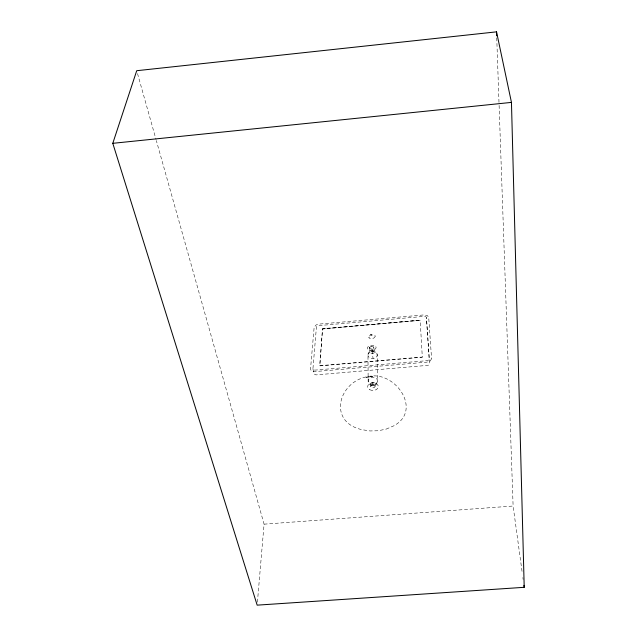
<?xml version="1.0" encoding="UTF-8"?>
<svg xmlns="http://www.w3.org/2000/svg" width="637" height="637" viewBox="0 0 637 637"><rect width="100%" height="100%" fill="white"/><g stroke="black" fill="none" stroke-linecap="round" stroke-linejoin="round"><path stroke-width="0.48" stroke-dasharray="3.19 2.39" d="M377.606 381.404A4.77 3.408 -0.6 0 1 369.906 383.562A4.77 3.408 -0.6 0 1 371.188 377.725A4.77 3.408 -0.6 0 1 377.606 381.404C377.327 386.985 368.361 386.874 368.162 381.3L367.971 355.534C367.246 349.602 376.913 348.805 377.2 354.753L377.637 380.512M370.822 386.555C370.806 384.294 375.113 384.254 375.097 386.524C374.015 389.462 368.879 387.256 370.798 384.055M322.529 328.875L420.181 320.363L422.307 357.23L319.79 365.885L322.561 329.058L420.165 320.18L322.497 328.692L319.758 365.694L422.283 357.038M257.42 602.188L264.076 524.163L156.328 140.546M367.995 354.65L368.337 353.798A4.642 3.392 -0.6 0 1 375.161 352.293A4.642 3.392 -0.6 0 1 375.949 357.461A4.642 3.392 -0.6 0 1 368.847 357.166L367.971 355.534M369.404 348.025A2.325 1.362 -7.7 0 1 371.132 346.56L371.729 346.456L372.35 351.067C371.881 349.53 371.889 354.061 373.266 351.075L372.08 351.759L373.091 358.504M386.149 429.099L393.244 426.089C422.928 410.976 395.84 371.06 369.285 376.348C338.558 380.297 326.964 421.917 361.927 429.664L370.009 430.954L378.163 430.763L385.998 429.131M264.076 524.163L513.111 506.025L522.34 573.603M372.159 382.447L373.712 385.305M137.52 73.581L156.057 139.591M312.95 368.903L313.937 373.879L316.024 374.898L428.247 365.327L429.601 363.329L426.432 317.608A2.516 1.417 -5.6 0 0 423.836 316.414L318.994 325.579A2.492 1.401 -9.5 0 0 316.414 327.211L312.942 368.704A2.636 1.561 -10.1 0 0 315.419 370.073L426.615 360.717A2.659 1.585 -5.5 0 0 429.163 358.91L426.432 317.608M522.873 577.52L523.144 579.479M369.635 347.866L370.272 352.476M372.135 352.062L371.729 346.456A2.094 1.226 -7.7 0 1 373.601 348.049A2.094 1.226 -7.7 0 1 370.121 348.622A2.094 1.226 -7.7 0 1 371.196 346.544M373.8 347.507L374.421 352.126A2.086 1.226 -7.7 0 1 371.299 353.463A2.086 1.226 -7.7 0 1 371.315 351.321A2.086 1.226 -7.7 0 1 374.421 352.126M496.741 37.814L499.066 104.42M499.105 105.408L513.111 506.025M375.074 383.697L375.113 386.205M431.575 358.711L430.238 360.98L426.702 362.166L315.299 371.53C313.428 371.753 310.458 371.084 310.545 368.712L314.145 327.227L316.167 324.91L319.065 324.106L423.74 314.941L427.164 315.434L428.693 317.226L431.575 358.711M375.121 336.36L375.074 336.519A3.089 1.776 -7.6 0 1 374.795 336.997L374.739 337.084A4.777 2.747 -7.7 0 1 374.285 337.61L374.102 337.777A4.777 2.747 -7.7 0 1 373.792 338.008A1.266 0.733 -7.6 0 1 372.199 338.263A1.242 0.717 -7.7 0 0 371.323 338.335A1.21 0.701 -7.7 0 1 369.85 338.414A5.709 3.281 -7.6 0 1 368.704 337.491A1.712 0.979 -7.8 0 0 369.771 336.535A1.712 0.979 -7.8 0 0 368.895 335.691A2.325 1.338 -7.7 0 1 371.697 335.197L371.928 335.102A2.285 1.314 -7.6 0 1 374.628 335.189L374.771 335.317A3.089 1.776 -7.6 0 1 375.121 336.36M366.052 377.255L366.394 377.383A5.032 0.486 -13.4 0 0 367.231 377.327L371.443 376.929A6.179 0.733 -1.5 0 0 372.796 376.674C373.099 376.156 368.855 376.292 366.1 377.215M369.993 376.459L371.53 376.674L369.993 376.459M369.818 389.748A5.351 3.806 -0.6 0 0 378.29 387.041A5.351 3.806 -0.6 0 0 370.806 383.195A5.351 3.806 -0.6 0 0 369.818 389.748M371.586 385.074A2.15 1.537 -0.6 0 0 375.058 384.103A2.15 1.537 -0.6 0 0 372.159 382.447A2.15 1.537 -0.6 0 0 371.586 385.074M369.516 350.278A4.427 2.58 -7.7 0 0 376.117 347.452A4.427 2.58 -7.7 0 0 369.532 345.772A4.427 2.58 -7.7 0 0 369.516 350.278M370.312 334.122A1.561 0.892 -7.6 0 0 371.817 335.022A1.76 1.011 -7.7 0 0 370.312 334.122"/><path stroke-width="0.96" d="M112.789 143.325L136.716 70.707L496.534 31.85L511.455 102.398L524.211 587.314L257.165 605.15L112.789 143.325L511.455 102.398M523.94 585.355L524.211 587.314M496.534 31.85L496.669 35.823"/></g></svg>
